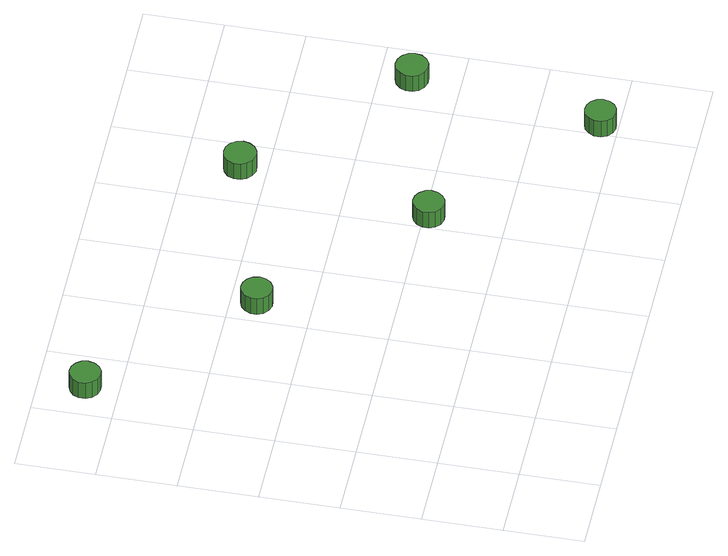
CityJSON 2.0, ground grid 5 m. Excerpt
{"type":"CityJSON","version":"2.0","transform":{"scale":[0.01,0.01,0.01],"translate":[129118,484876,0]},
"CityObjects":{
"tree1":{"type":"SolitaryVegetationObject","attributes":{"function":"something"},"geometry":[{"type":"MultiSurface","lod":"1","boundaries":[[[0,1,2,3,4,5,6,7,8,9,10,11,12,13,14]],[[15,16,17,18,19,20,21,22,23,24,25,26,27,28,29]],[[0,29,28,1]],[[1,28,27,2]],[[2,27,26,3]],[[3,26,25,4]],[[4,25,24,5]],[[5,24,23,6]],[[6,23,22,7]],[[7,22,21,8]],[[8,21,20,9]],[[9,20,19,10]],[[10,19,18,11]],[[11,18,17,12]],[[12,17,16,13]],[[13,16,15,14]],[[14,15,29,0]]]}]},
"tree2":{"type":"SolitaryVegetationObject","attributes":{"function":"something"},"geometry":[{"type":"MultiSurface","lod":"1","boundaries":[[[30,31,32,33,34,35,36,37,38,39,40,41,42,43,44]],[[45,46,47,48,49,50,51,52,53,54,55,56,57,58,59]],[[30,59,58,31]],[[31,58,57,32]],[[32,57,56,33]],[[33,56,55,34]],[[34,55,54,35]],[[35,54,53,36]],[[36,53,52,37]],[[37,52,51,38]],[[38,51,50,39]],[[39,50,49,40]],[[40,49,48,41]],[[41,48,47,42]],[[42,47,46,43]],[[43,46,45,44]],[[44,45,59,30]]]}]},
"tree3":{"type":"SolitaryVegetationObject","attributes":{"function":"something"},"geometry":[{"type":"MultiSurface","lod":"1","boundaries":[[[60,61,62,63,64,65,66,67,68,69,70,71,72,73,74]],[[75,76,77,78,79,80,81,82,83,84,85,86,87,88,89]],[[60,89,88,61]],[[61,88,87,62]],[[62,87,86,63]],[[63,86,85,64]],[[64,85,84,65]],[[65,84,83,66]],[[66,83,82,67]],[[67,82,81,68]],[[68,81,80,69]],[[69,80,79,70]],[[70,79,78,71]],[[71,78,77,72]],[[72,77,76,73]],[[73,76,75,74]],[[74,75,89,60]]]}]},
"tree4":{"type":"SolitaryVegetationObject","attributes":{"function":"something"},"geometry":[{"type":"MultiSurface","lod":"1","boundaries":[[[90,91,92,93,94,95,96,97,98,99,100,101,102,103,104]],[[105,106,107,108,109,110,111,112,113,114,115,116,117,118,119]],[[90,119,118,91]],[[91,118,117,92]],[[92,117,116,93]],[[93,116,115,94]],[[94,115,114,95]],[[95,114,113,96]],[[96,113,112,97]],[[97,112,111,98]],[[98,111,110,99]],[[99,110,109,100]],[[100,109,108,101]],[[101,108,107,102]],[[102,107,106,103]],[[103,106,105,104]],[[104,105,119,90]]]}]},
"tree5":{"type":"SolitaryVegetationObject","attributes":{"function":"something"},"geometry":[{"type":"MultiSurface","lod":"1","boundaries":[[[120,121,122,123,124,125,126,127,128,129,130,131,132,133,134]],[[135,136,137,138,139,140,141,142,143,144,145,146,147,148,149]],[[120,149,148,121]],[[121,148,147,122]],[[122,147,146,123]],[[123,146,145,124]],[[124,145,144,125]],[[125,144,143,126]],[[126,143,142,127]],[[127,142,141,128]],[[128,141,140,129]],[[129,140,139,130]],[[130,139,138,131]],[[131,138,137,132]],[[132,137,136,133]],[[133,136,135,134]],[[134,135,149,120]]]}]},
"tree6":{"type":"SolitaryVegetationObject","attributes":{"function":"something"},"geometry":[{"type":"MultiSurface","lod":"1","boundaries":[[[150,151,152,153,154,155,156,157,158,159,160,161,162,163,164]],[[165,166,167,168,169,170,171,172,173,174,175,176,177,178,179]],[[150,179,178,151]],[[151,178,177,152]],[[152,177,176,153]],[[153,176,175,154]],[[154,175,174,155]],[[155,174,173,156]],[[156,173,172,157]],[[157,172,171,158]],[[158,171,170,159]],[[159,170,169,160]],[[160,169,168,161]],[[161,168,167,162]],[[162,167,166,163]],[[163,166,165,164]],[[164,165,179,150]]]}]}
},
"vertices":[
[246,2696,303],[237,2736,303],[214,2769,303],[178,2789,303],[138,2794,303],[99,2781,303],[69,2754,303],[52,2717,303],[52,2676,303],[69,2639,303],[99,2612,303],[138,2599,303],[178,2603,303],[214,2624,303],[237,2657,303],[237,2657,176],[214,2624,176],[178,2603,176],[138,2599,176],[99,2612,176],[69,2639,176],[52,2676,176],[52,2717,176],[69,2754,176],[99,2781,176],[138,2794,176],[178,2789,176],[214,2769,176],[237,2736,176],[246,2696,176],
[1216,1835,256],[1207,1874,256],[1183,1907,256],[1148,1928,256],[1108,1932,256],[1069,1919,256],[1039,1892,256],[1022,1855,256],[1022,1814,256],[1039,1777,256],[1069,1750,256],[1108,1737,256],[1148,1742,256],[1183,1762,256],[1207,1795,256],[1207,1795,129],[1183,1762,129],[1148,1742,129],[1108,1737,129],[1069,1750,129],[1039,1777,129],[1022,1814,129],[1022,1855,129],[1039,1892,129],[1069,1919,129],[1108,1932,129],[1148,1928,129],[1183,1907,129],[1207,1874,129],[1216,1835,129],
[2199,973,214],[2191,1012,214],[2167,1045,214],[2132,1066,214],[2091,1070,214],[2052,1057,214],[2022,1030,214],[2006,993,214],[2006,952,214],[2022,915,214],[2052,888,214],[2091,875,214],[2132,880,214],[2167,900,214],[2191,933,214],[2191,933,87],[2167,900,87],[2132,880,87],[2091,875,87],[2052,888,87],[2022,915,87],[2006,952,87],[2006,993,87],[2022,1030,87],[2052,1057,87],[2091,1070,87],[2132,1066,87],[2167,1045,87],[2191,1012,87],[2199,973,87],
[2359,2162,255],[2350,2204,255],[2325,2238,255],[2289,2259,255],[2247,2263,255],[2207,2250,255],[2175,2222,255],[2158,2184,255],[2158,2141,255],[2175,2103,255],[2207,2075,255],[2247,2061,255],[2289,2066,255],[2325,2087,255],[2350,2121,255],[2350,2121,128],[2325,2087,128],[2289,2066,128],[2247,2061,128],[2207,2075,128],[2175,2103,128],[2158,2141,128],[2158,2184,128],[2175,2222,128],[2207,2250,128],[2247,2263,128],[2289,2259,128],[2325,2238,128],[2350,2204,128],[2359,2162,128],
[3176,111,219],[3167,151,219],[3143,184,219],[3108,204,219],[3068,208,219],[3029,196,219],[2999,168,219],[2982,131,219],[2982,91,219],[2999,53,219],[3029,26,219],[3068,14,219],[3108,18,219],[3143,38,219],[3167,71,219],[3167,71,92],[3143,38,92],[3108,18,92],[3068,14,92],[3029,26,92],[2999,53,92],[2982,91,92],[2982,131,92],[2999,168,92],[3029,196,92],[3068,208,92],[3108,204,92],[3143,184,92],[3167,151,92],[3176,111,92],
[3342,1301,226],[3334,1342,226],[3309,1376,226],[3272,1397,226],[3230,1402,226],[3190,1388,226],[3159,1360,226],[3142,1322,226],[3142,1279,226],[3159,1241,226],[3190,1213,226],[3230,1200,226],[3272,1204,226],[3309,1225,226],[3334,1259,226],[3334,1259,99],[3309,1225,99],[3272,1204,99],[3230,1200,99],[3190,1213,99],[3159,1241,99],[3142,1279,99],[3142,1322,99],[3159,1360,99],[3190,1388,99],[3230,1402,99],[3272,1397,99],[3309,1376,99],[3334,1342,99],[3342,1301,99]
]}
